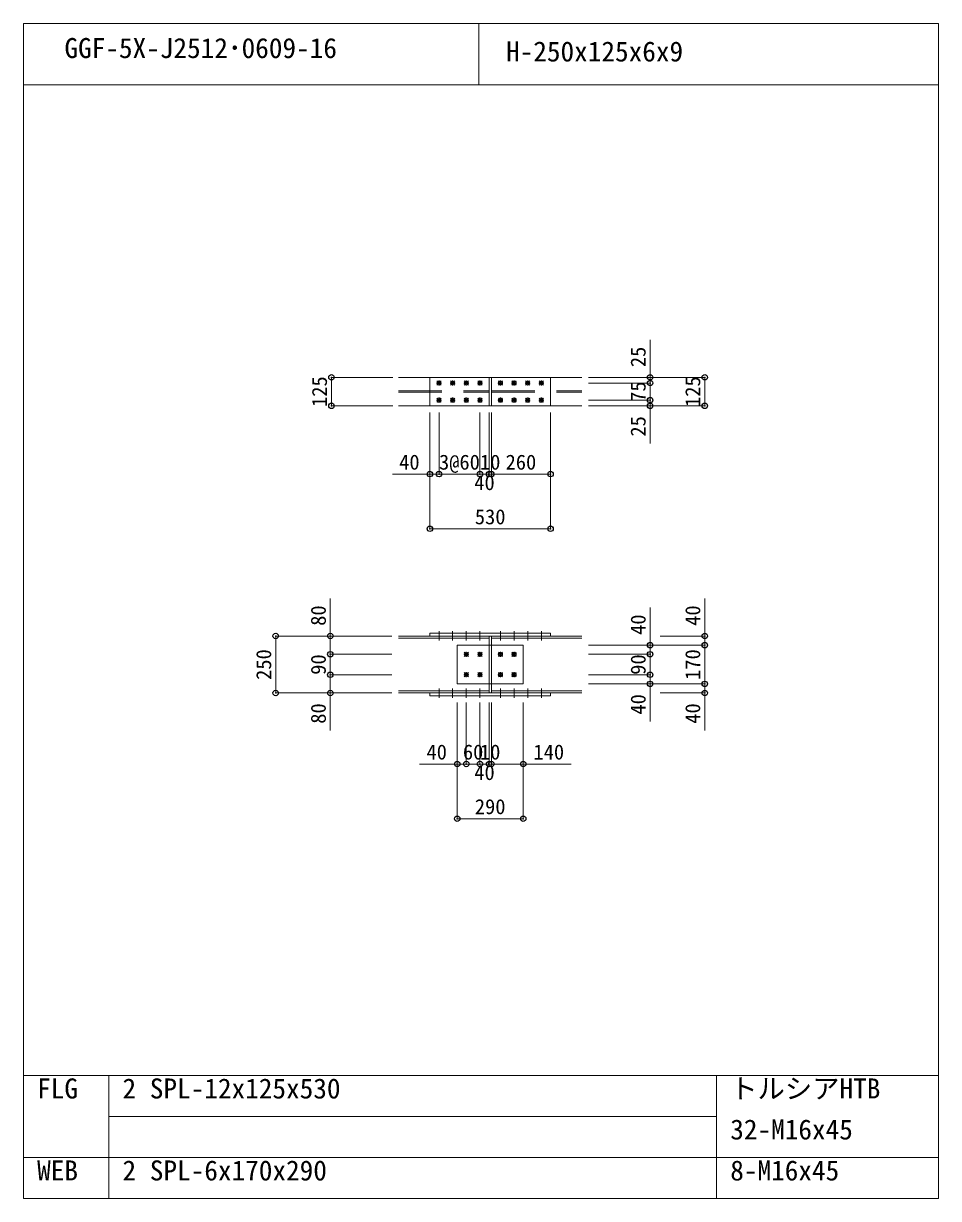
# Model space of a CAD drawing. Units: millimetres, scale not verified. Extents: x -8310 to 8310, y -4800 to 5700.
# Drawn here: x -4110 to -90, y -4800 to 360 of the extents above; entities that cross this region are included whole.
import ezdxf
from ezdxf.enums import TextEntityAlignment as Align

# ---------------------------------------------------------------- set-up
doc = ezdxf.new("R2010")
doc.units = ezdxf.units.MM
doc.header["$LTSCALE"] = 30
doc.header["$PDMODE"] = 32
doc.header["$PDSIZE"] = 24
doc.linetypes.add('USER2', pattern=[9.525, 6.35, -3.175])
doc.layers.add('0-0', color=7, linetype='Continuous')
doc.layers.add('0-2', color=7, linetype='Continuous')
for name, color, linetype, lineweight in [('0-1', 7, 'Continuous', 18), ('0-5', 7, 'Continuous', 18), ('0-6', 7, 'USER2', 18), ('0-8', 7, 'Continuous', 18), ('0-9', 7, 'Continuous', 18), ('0-A', 7, 'Continuous', 18), ('0-B', 7, 'Continuous', 18)]:
    doc.layers.add(name, color=color, linetype=linetype, lineweight=lineweight)
doc.styles.add('ＭＳ ゴシック', font='')
doc.styles.get('ＭＳ ゴシック').set_extended_font_data('MS Gothic')

msp = doc.modelspace()

# ---------------------------------------------------------------- linework, layer by layer
at = {"layer": '0-0'}
for p in [(-2757, -1194), (-1357, -1194), (-1117, -1194), (-1357, -1219), (-1357, -1294), (-2757, -1319), (-1357, -1319), (-1117, -1319), (-2324.5, -1619), (-2284.5, -1619), (-2104.5, -1619), (-2064.5, -1619), (-2054.5, -1619), (-1794.5, -1619), (-2324.5, -1859), (-1794.5, -1859), (-3002, -2330), (-2762, -2330), (-1117, -2330), (-1357, -2370), (-1117, -2370), (-2762, -2410), (-1357, -2410), (-2762, -2500), (-1357, -2500), (-1357, -2540), (-1117, -2540), (-3002, -2580), (-2762, -2580), (-1117, -2580), (-2204.5, -2892), (-2164.5, -2892), (-2104.5, -2892), (-2064.5, -2892), (-2054.5, -2892), (-1914.5, -2892), (-2204.5, -3132), (-1914.5, -3132)]:
    msp.add_point(p, dxfattribs=at)
at = {"layer": '0-1'}
for p, q in [((-4110, -4800), (-4110, 360)), ((-4110, 360), (-90, 360)), ((-2110, 90), (-2110, 360)), ((-90, -4800), (-90, 360)), ((-4110, 90), (-90, 90)), ((-4110, -4260), (-90, -4260)), ((-3735, -4800), (-3735, -4260)), ((-1065, -4800), (-1065, -4260)), ((-3735, -4440), (-1065, -4440)), ((-4110, -4620), (-90, -4620)), ((-4110, -4800), (-90, -4800))]:
    msp.add_line(p, q, dxfattribs=at)
at = {"layer": '0-5'}
for p, q in [((-2462, -1194), (-2064.5, -1194)), ((-2324.5, -1194), (-1794.5, -1194)), ((-2324.5, -1319), (-2324.5, -1194)), ((-2054.5, -1194), (-1657, -1194)), ((-2462, -1319), (-2064.5, -1319)), ((-2054.5, -1319), (-1657, -1319)), ((-2324.5, -2318), (-1794.5, -2318)), ((-2324.5, -2330), (-2324.5, -2318)), ((-2462, -2330), (-2064.5, -2330)), ((-2204.5, -2370), (-1914.5, -2370)), ((-2204.5, -2540), (-2204.5, -2370)), ((-2064.5, -2370), (-2064.5, -2339)), ((-2054.5, -2330), (-1657, -2330)), ((-2054.5, -2339), (-2054.5, -2330)), ((-2054.5, -2339), (-1657, -2339)), ((-2054.5, -2370), (-2054.5, -2339)), ((-2462, -2571), (-2064.5, -2571)), ((-2324.5, -2580), (-2064.5, -2580)), ((-2324.5, -2592), (-2324.5, -2580)), ((-2064.5, -2571), (-2064.5, -2540)), ((-2064.5, -2580), (-1794.5, -2580)), ((-2054.5, -2571), (-2054.5, -2540)), ((-2054.5, -2580), (-1657, -2580)), ((-1794.5, -2592), (-1794.5, -2580)), ((-2324.5, -2592), (-2064.5, -2592)), ((-2064.5, -2592), (-1794.5, -2592))]:
    msp.add_line(p, q, dxfattribs=at)
for points in [[(-2324.5, -1319), (-1794.5, -1319), (-1794.5, -1194)], [(-2324.5, -2330), (-1794.5, -2330), (-1794.5, -2318)], [(-2462, -2339), (-2064.5, -2339), (-2064.5, -2330)], [(-2204.5, -2540), (-1914.5, -2540), (-1914.5, -2370)], [(-2462, -2580), (-2064.5, -2580), (-2064.5, -2571)], [(-2054.5, -2580), (-2054.5, -2571), (-1657, -2571)]]:
    msp.add_lwpolyline(points, dxfattribs=at)
at = {"layer": '0-6'}
for p, q in [((-2064.5, -1319), (-2064.5, -1194)), ((-2054.5, -1319), (-2054.5, -1194)), ((-2462, -1253.5), (-2064.5, -1253.5)), ((-2462, -1259.5), (-2064.5, -1259.5)), ((-2054.5, -1253.5), (-1657, -1253.5)), ((-2054.5, -1259.5), (-1657, -1259.5)), ((-2064.5, -2540), (-2064.5, -2370)), ((-2054.5, -2540), (-2054.5, -2370))]:
    msp.add_line(p, q, dxfattribs=at)
at = {"layer": '0-8'}
for p, q in [((-2295.5, -1219), (-2273.5, -1219)), ((-2293.84, -1228.34), (-2275.17, -1209.67)), ((-2293.83, -1209.67), (-2275.17, -1228.33)), ((-2284.5, -1230), (-2284.5, -1208)), ((-2235.5, -1219), (-2213.5, -1219)), ((-2233.84, -1228.34), (-2215.17, -1209.67)), ((-2233.83, -1209.67), (-2215.17, -1228.33)), ((-2224.5, -1230), (-2224.5, -1208)), ((-2175.5, -1219), (-2153.5, -1219)), ((-2173.84, -1228.34), (-2155.17, -1209.67)), ((-2173.83, -1209.67), (-2155.17, -1228.33)), ((-2164.5, -1230), (-2164.5, -1208)), ((-2115.5, -1219), (-2093.5, -1219)), ((-2113.84, -1228.34), (-2095.17, -1209.67)), ((-2113.83, -1209.67), (-2095.17, -1228.33)), ((-2104.5, -1230), (-2104.5, -1208)), ((-2025.5, -1219), (-2003.5, -1219)), ((-2023.84, -1228.34), (-2005.17, -1209.67)), ((-2023.83, -1209.67), (-2005.17, -1228.33)), ((-2014.5, -1230), (-2014.5, -1208)), ((-1965.5, -1219), (-1943.5, -1219)), ((-1963.84, -1228.34), (-1945.17, -1209.67)), ((-1963.83, -1209.67), (-1945.17, -1228.33)), ((-1954.5, -1230), (-1954.5, -1208)), ((-1905.5, -1219), (-1883.5, -1219)), ((-1903.84, -1228.34), (-1885.17, -1209.67)), ((-1903.83, -1209.67), (-1885.17, -1228.33)), ((-1894.5, -1230), (-1894.5, -1208)), ((-1845.5, -1219), (-1823.5, -1219)), ((-1843.84, -1228.34), (-1825.17, -1209.67)), ((-1843.83, -1209.67), (-1825.17, -1228.33)), ((-1834.5, -1230), (-1834.5, -1208)), ((-2293.84, -1303.34), (-2275.17, -1284.67)), ((-2293.83, -1284.67), (-2275.17, -1303.33)), ((-2284.5, -1305), (-2284.5, -1283)), ((-2233.84, -1303.34), (-2215.17, -1284.67)), ((-2233.83, -1284.67), (-2215.17, -1303.33)), ((-2224.5, -1305), (-2224.5, -1283)), ((-2173.84, -1303.34), (-2155.17, -1284.67)), ((-2173.83, -1284.67), (-2155.17, -1303.33)), ((-2164.5, -1305), (-2164.5, -1283)), ((-2113.84, -1303.34), (-2095.17, -1284.67)), ((-2113.83, -1284.67), (-2095.17, -1303.33)), ((-2104.5, -1305), (-2104.5, -1283)), ((-2023.84, -1303.34), (-2005.17, -1284.67)), ((-2023.83, -1284.67), (-2005.17, -1303.33)), ((-2014.5, -1305), (-2014.5, -1283)), ((-1963.84, -1303.34), (-1945.17, -1284.67)), ((-1963.83, -1284.67), (-1945.17, -1303.33)), ((-1954.5, -1305), (-1954.5, -1283)), ((-1903.84, -1303.34), (-1885.17, -1284.67)), ((-1903.83, -1284.67), (-1885.17, -1303.33)), ((-1894.5, -1305), (-1894.5, -1283)), ((-1843.84, -1303.34), (-1825.17, -1284.67)), ((-1843.83, -1284.67), (-1825.17, -1303.33)), ((-1834.5, -1305), (-1834.5, -1283)), ((-2295.5, -1294), (-2273.5, -1294)), ((-2235.5, -1294), (-2213.5, -1294)), ((-2175.5, -1294), (-2153.5, -1294)), ((-2115.5, -1294), (-2093.5, -1294)), ((-2025.5, -1294), (-2003.5, -1294)), ((-1965.5, -1294), (-1943.5, -1294)), ((-1905.5, -1294), (-1883.5, -1294)), ((-1845.5, -1294), (-1823.5, -1294)), ((-2175.5, -2410), (-2153.5, -2410)), ((-2173.84, -2419.34), (-2155.17, -2400.67)), ((-2173.83, -2400.67), (-2155.17, -2419.33)), ((-2164.5, -2421), (-2164.5, -2399)), ((-2115.5, -2410), (-2093.5, -2410)), ((-2113.84, -2419.34), (-2095.17, -2400.67)), ((-2113.83, -2400.67), (-2095.17, -2419.33)), ((-2104.5, -2421), (-2104.5, -2399)), ((-2025.5, -2410), (-2003.5, -2410)), ((-2023.84, -2419.34), (-2005.17, -2400.67)), ((-2023.83, -2400.67), (-2005.17, -2419.33)), ((-2014.5, -2421), (-2014.5, -2399)), ((-1965.5, -2410), (-1943.5, -2410)), ((-1963.84, -2419.34), (-1945.17, -2400.67)), ((-1963.83, -2400.67), (-1945.17, -2419.33)), ((-1954.5, -2421), (-1954.5, -2399)), ((-2175.5, -2500), (-2153.5, -2500)), ((-2173.84, -2509.34), (-2155.17, -2490.67)), ((-2173.83, -2490.67), (-2155.17, -2509.33)), ((-2164.5, -2511), (-2164.5, -2489)), ((-2115.5, -2500), (-2093.5, -2500)), ((-2113.84, -2509.34), (-2095.17, -2490.67)), ((-2113.83, -2490.67), (-2095.17, -2509.33)), ((-2104.5, -2511), (-2104.5, -2489)), ((-2025.5, -2500), (-2003.5, -2500)), ((-2023.84, -2509.34), (-2005.17, -2490.67)), ((-2023.83, -2490.67), (-2005.17, -2509.33)), ((-2014.5, -2511), (-2014.5, -2489)), ((-1965.5, -2500), (-1943.5, -2500)), ((-1963.84, -2509.34), (-1945.17, -2490.67)), ((-1963.83, -2490.67), (-1945.17, -2509.33)), ((-1954.5, -2511), (-1954.5, -2489))]:
    msp.add_line(p, q, dxfattribs=at)
at = {"layer": '0-9'}
for p, q in [((-2284.5, -2308), (-2284.5, -2349)), ((-2224.5, -2308), (-2224.5, -2349)), ((-2164.5, -2308), (-2164.5, -2349)), ((-2104.5, -2308), (-2104.5, -2349)), ((-2014.5, -2308), (-2014.5, -2349)), ((-1954.5, -2308), (-1954.5, -2349)), ((-1894.5, -2308), (-1894.5, -2349)), ((-1834.5, -2308), (-1834.5, -2349)), ((-2284.5, -2602), (-2284.5, -2561)), ((-2224.5, -2602), (-2224.5, -2561)), ((-2164.5, -2602), (-2164.5, -2561)), ((-2104.5, -2602), (-2104.5, -2561)), ((-2014.5, -2602), (-2014.5, -2561)), ((-1954.5, -2602), (-1954.5, -2561)), ((-1894.5, -2602), (-1894.5, -2561)), ((-1834.5, -2602), (-1834.5, -2561))]:
    msp.add_line(p, q, dxfattribs=at)
at = {"layer": '0-A'}
for p, q in [((-2487, -1194), (-2757, -1194)), ((-1627, -1194), (-1357, -1194)), ((-1627, -1194), (-1117, -1194)), ((-1627, -1219), (-1357, -1219)), ((-1627, -1294), (-1357, -1294)), ((-1627, -1319), (-1357, -1319)), ((-1357, -1484), (-1357, -1294)), ((-2324.5, -1349), (-2324.5, -1619)), ((-2324.5, -1349), (-2324.5, -1859)), ((-2284.5, -1349), (-2284.5, -1619)), ((-2284.5, -1349), (-2284.5, -1619)), ((-2104.5, -1349), (-2104.5, -1619)), ((-2104.5, -1349), (-2104.5, -1619)), ((-2064.5, -1349), (-2064.5, -1619)), ((-2064.5, -1349), (-2064.5, -1619)), ((-2054.5, -1349), (-2054.5, -1619)), ((-2054.5, -1349), (-2054.5, -1619)), ((-1794.5, -1349), (-1794.5, -1619)), ((-1794.5, -1349), (-1794.5, -1859)), ((-2489.5, -1619), (-2284.5, -1619)), ((-2284.5, -1619), (-2104.5, -1619)), ((-2104.5, -1619), (-2064.5, -1619)), ((-2064.5, -1619), (-2054.5, -1619)), ((-2054.5, -1619), (-1794.5, -1619)), ((-2324.5, -1859), (-1794.5, -1859)), ((-2492, -2330), (-3002, -2330)), ((-2492, -2330), (-2762, -2330)), ((-1627, -2370), (-1357, -2370)), ((-1627, -2370), (-1117, -2370)), ((-1313.12, -2330), (-1117, -2330)), ((-2492, -2410), (-2762, -2410)), ((-1627, -2410), (-1357, -2410)), ((-2492, -2500), (-2762, -2500)), ((-2762, -2745), (-2762, -2500)), ((-1627, -2500), (-1357, -2500)), ((-1357, -2705), (-1357, -2500)), ((-2492, -2580), (-2762, -2580)), ((-1627, -2540), (-1357, -2540)), ((-1627, -2540), (-1117, -2540)), ((-1313.12, -2580), (-1117, -2580)), ((-1117, -2745), (-1117, -2540)), ((-2204.5, -2622), (-2204.5, -2892)), ((-2204.5, -2622), (-2204.5, -3132)), ((-2164.5, -2622), (-2164.5, -2892)), ((-2164.5, -2622), (-2164.5, -2892)), ((-2104.5, -2622), (-2104.5, -2892)), ((-2104.5, -2622), (-2104.5, -2892)), ((-2064.5, -2622), (-2064.5, -2892)), ((-2064.5, -2622), (-2064.5, -2892)), ((-2054.5, -2622), (-2054.5, -2892)), ((-2054.5, -2622), (-2054.5, -2892)), ((-1914.5, -2622), (-1914.5, -2892)), ((-1914.5, -2622), (-1914.5, -3132)), ((-2369.5, -2892), (-2164.5, -2892)), ((-2164.5, -2892), (-2104.5, -2892)), ((-2104.5, -2892), (-2064.5, -2892)), ((-2064.5, -2892), (-2054.5, -2892)), ((-2054.5, -2892), (-1704.5, -2892)), ((-2204.5, -3132), (-1914.5, -3132))]:
    msp.add_line(p, q, dxfattribs=at)
for points in [[(-1627, -1219), (-1357, -1219), (-1357, -1029)], [(-2487, -1319), (-2757, -1319), (-2757, -1194)], [(-1627, -1319), (-1117, -1319), (-1117, -1194)], [(-1627, -1294), (-1357, -1294), (-1357, -1219)], [(-2492, -2410), (-2762, -2410), (-2762, -2165)], [(-1627, -2370), (-1117, -2370), (-1117, -2165)], [(-1627, -2410), (-1357, -2410), (-1357, -2205)], [(-2492, -2580), (-3002, -2580), (-3002, -2330)], [(-1627, -2540), (-1117, -2540), (-1117, -2370)], [(-2492, -2500), (-2762, -2500), (-2762, -2410)], [(-1627, -2500), (-1357, -2500), (-1357, -2410)]]:
    msp.add_lwpolyline(points, dxfattribs=at)
at = {"layer": '0-B'}
for centre in [(-2284.5, -1219), (-2224.5, -1219), (-2164.5, -1219), (-2104.5, -1219), (-2014.5, -1219), (-1954.5, -1219), (-1894.5, -1219), (-1834.5, -1219), (-2284.5, -1294), (-2224.5, -1294), (-2164.5, -1294), (-2104.5, -1294), (-2014.5, -1294), (-1954.5, -1294), (-1894.5, -1294), (-1834.5, -1294), (-2164.5, -2410), (-2104.5, -2410), (-2014.5, -2410), (-1954.5, -2410), (-2164.5, -2500), (-2104.5, -2500), (-2014.5, -2500), (-1954.5, -2500)]:
    msp.add_circle(centre, 9, dxfattribs=at)

# ---------------------------------------------------------------- texts
at = {"layer": '0-2', "style": 'ＭＳ ゴシック'}
for s, p in [('GGF-5X-J2512･0609-16', (-3930, 181.8)), ('H-250x125x6x9', (-1990, 166.8)), ('FLG', (-4050, -4387.2)), ('2', (-3675, -4387.2)), ('SPL-12x125x530', (-3555, -4387.2)), ('トルシアHTB', (-1005, -4387.2)), ('32-M16x45', (-1005, -4567.2)), ('WEB', (-4050, -4747.2)), ('2', (-3675, -4747.2)), ('SPL-6x170x290', (-3555, -4747.2)), ('8-M16x45', (-1005, -4747.2))]:
    msp.add_text(s, height=87.98, dxfattribs=at).set_placement(p, align=Align.BOTTOM_LEFT)
at = {"layer": '0-A', "style": 'ＭＳ ゴシック'}
for s, p in [('25', (-1357, -1149)), ('125', (-2757, -1324)), ('75', (-1357, -1301.5)), ('125', (-1117, -1324)), ('25', (-1357, -1454)), ('80', (-2762, -2285)), ('40', (-1117, -2285)), ('40', (-1357, -2325)), ('250', (-3002, -2522.5)), ('90', (-2762, -2500)), ('90', (-1357, -2500)), ('170', (-1117, -2522.5)), ('80', (-2762, -2715)), ('40', (-1357, -2675)), ('40', (-1117, -2715))]:
    msp.add_text(s, height=65.98, rotation=90, dxfattribs=at).set_placement(p, align=Align.BOTTOM_LEFT)
for s, p in [('40', (-2459.5, -1619)), ('3@60', (-2284.5, -1619)), ('10', (-2104.5, -1619)), ('260', (-1992, -1619)), ('40', (-2129.5, -1709)), ('530', (-2127, -1859)), ('40', (-2339.5, -2892)), ('60', (-2179.5, -2892)), ('10', (-2104.5, -2892)), ('140', (-1869.5, -2892)), ('40', (-2129.5, -2982)), ('290', (-2127, -3132))]:
    msp.add_text(s, height=65.98, dxfattribs=at).set_placement(p, align=Align.BOTTOM_LEFT)

doc.saveas('drawing.dxf')
